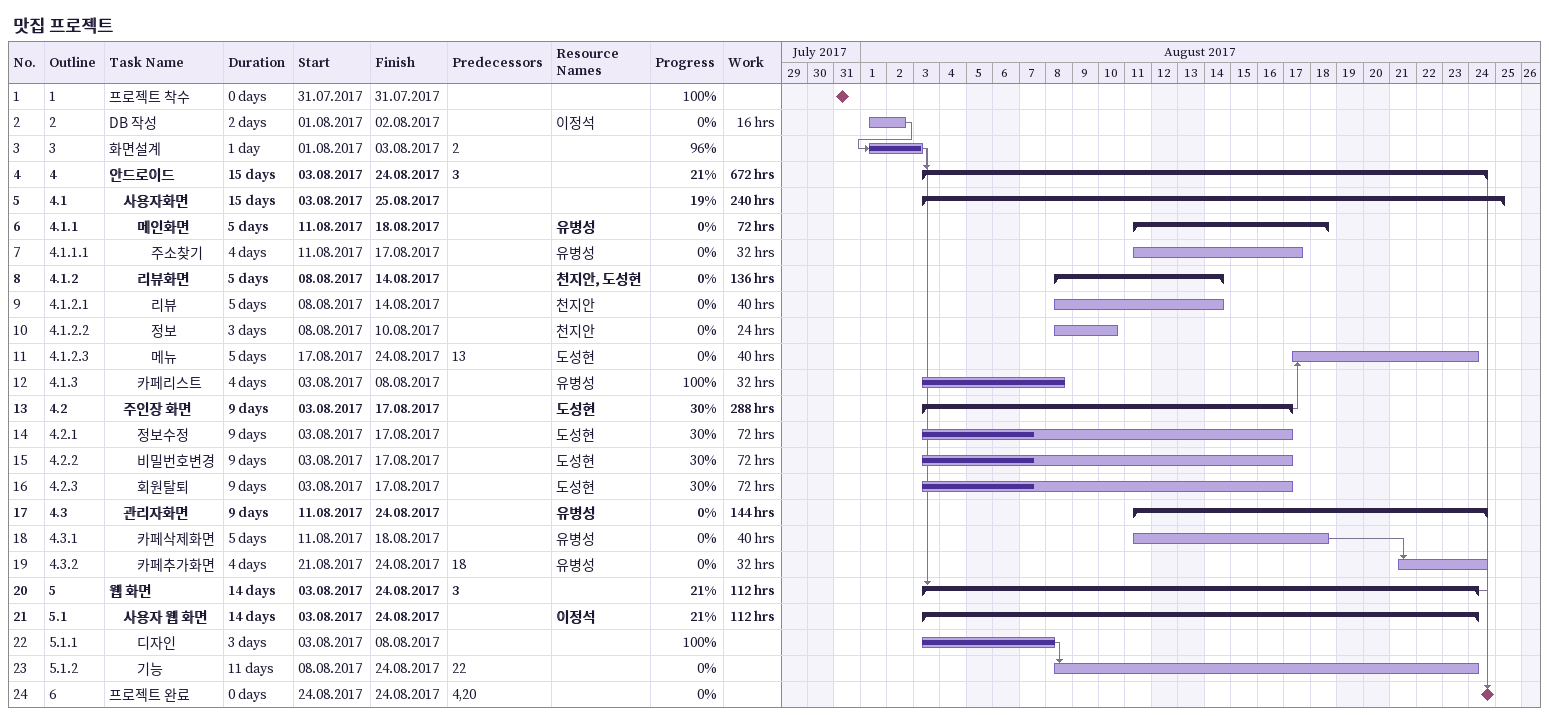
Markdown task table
맛집 프로젝트

| ID | WBS | Task | Duration | Start | Finish | Predecessors | Resources | % complete | Work (h) |
|---|---|---|---|---|---|---|---|---|---|
| 1 | 1 | 프로젝트 착수 | 0d | 2017-07-31 | 2017-07-31 |  |  | 100 |  |
| 2 | 2 | DB 작성 | 2d | 2017-08-01 | 2017-08-02 |  | 이정석 | 0 | 16 |
| 3 | 3 | 화면설계 | 1d | 2017-08-01 | 2017-08-03 | 2 |  | 96 |  |
| 4 | 4 | **안드로이드** | 15d | 2017-08-03 | 2017-08-24 | 3 |  | 21 | 672 |
| 5 | 4.1 | **사용자화면** | 15d | 2017-08-03 | 2017-08-25 |  |  | 19 | 240 |
| 6 | 4.1.1 | **메인화면** | 5d | 2017-08-11 | 2017-08-18 |  | 유병성 | 0 | 72 |
| 7 | 4.1.1.1 | 주소찾기 | 4d | 2017-08-11 | 2017-08-17 |  | 유병성 | 0 | 32 |
| 8 | 4.1.2 | **리뷰화면** | 5d | 2017-08-08 | 2017-08-14 |  | 천지안, 도성현 | 0 | 136 |
| 9 | 4.1.2.1 | 리뷰 | 5d | 2017-08-08 | 2017-08-14 |  | 천지안 | 0 | 40 |
| 10 | 4.1.2.2 | 정보 | 3d | 2017-08-08 | 2017-08-10 |  | 천지안 | 0 | 24 |
| 11 | 4.1.2.3 | 메뉴 | 5d | 2017-08-17 | 2017-08-24 | 13 | 도성현 | 0 | 40 |
| 12 | 4.1.3 | 카페리스트 | 4d | 2017-08-03 | 2017-08-08 |  | 유병성 | 100 | 32 |
| 13 | 4.2 | **주인장 화면** | 9d | 2017-08-03 | 2017-08-17 |  | 도성현 | 30 | 288 |
| 14 | 4.2.1 | 정보수정 | 9d | 2017-08-03 | 2017-08-17 |  | 도성현 | 30 | 72 |
| 15 | 4.2.2 | 비밀번호변경 | 9d | 2017-08-03 | 2017-08-17 |  | 도성현 | 30 | 72 |
| 16 | 4.2.3 | 회원탈퇴 | 9d | 2017-08-03 | 2017-08-17 |  | 도성현 | 30 | 72 |
| 17 | 4.3 | **관리자화면** | 9d | 2017-08-11 | 2017-08-24 |  | 유병성 | 0 | 144 |
| 18 | 4.3.1 | 카페삭제화면 | 5d | 2017-08-11 | 2017-08-18 |  | 유병성 | 0 | 40 |
| 19 | 4.3.2 | 카페추가화면 | 4d | 2017-08-21 | 2017-08-24 | 18 | 유병성 | 0 | 32 |
| 20 | 5 | **웹 화면** | 14d | 2017-08-03 | 2017-08-24 | 3 |  | 21 | 112 |
| 21 | 5.1 | **사용자 웹 화면** | 14d | 2017-08-03 | 2017-08-24 |  | 이정석 | 21 | 112 |
| 22 | 5.1.1 | 디자인 | 3d | 2017-08-03 | 2017-08-08 |  |  | 100 |  |
| 23 | 5.1.2 | 기능 | 11d | 2017-08-08 | 2017-08-24 | 22 |  | 0 |  |
| 24 | 6 | 프로젝트 완료 | 0d | 2017-08-24 | 2017-08-24 | 4, 20 |  | 0 |  |
